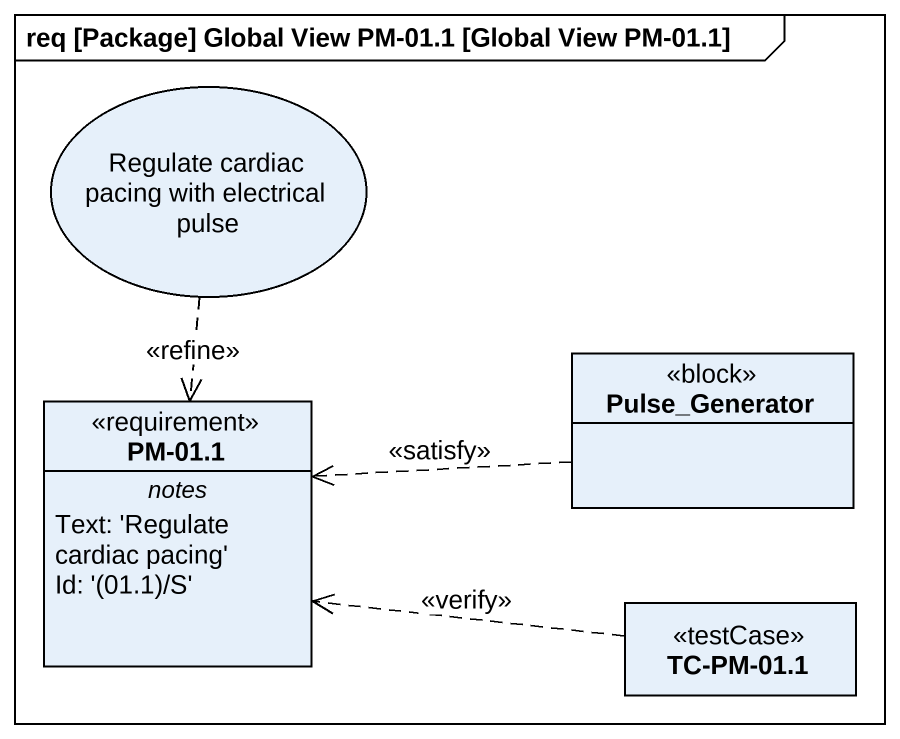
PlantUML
@startuml
mainframe req [Package] Global View PM-01.1 [Global View PM-01.1]
allowmixing
hide circle
hide empty members
usecase "Regulate cardiac pacing with electrical pulse" as Regulate_cardiac_pacing
class Pulse_Generator <<block>>
class "PM-01.1" as PM_01_1 <<requirement>> {
  -- notes --
  Text: 'Regulate cardiac pacing'
  {field} Id: '(01.1)/S'
}
class "TC-PM-01.1" as TC_PM_01_1 <<testCase>>
Regulate_cardiac_pacing ..> PM_01_1 : <<refine>>
Pulse_Generator .left.> PM_01_1 : <<satisfy>>
TC_PM_01_1 .left.> PM_01_1 : <<verify>>
@enduml
